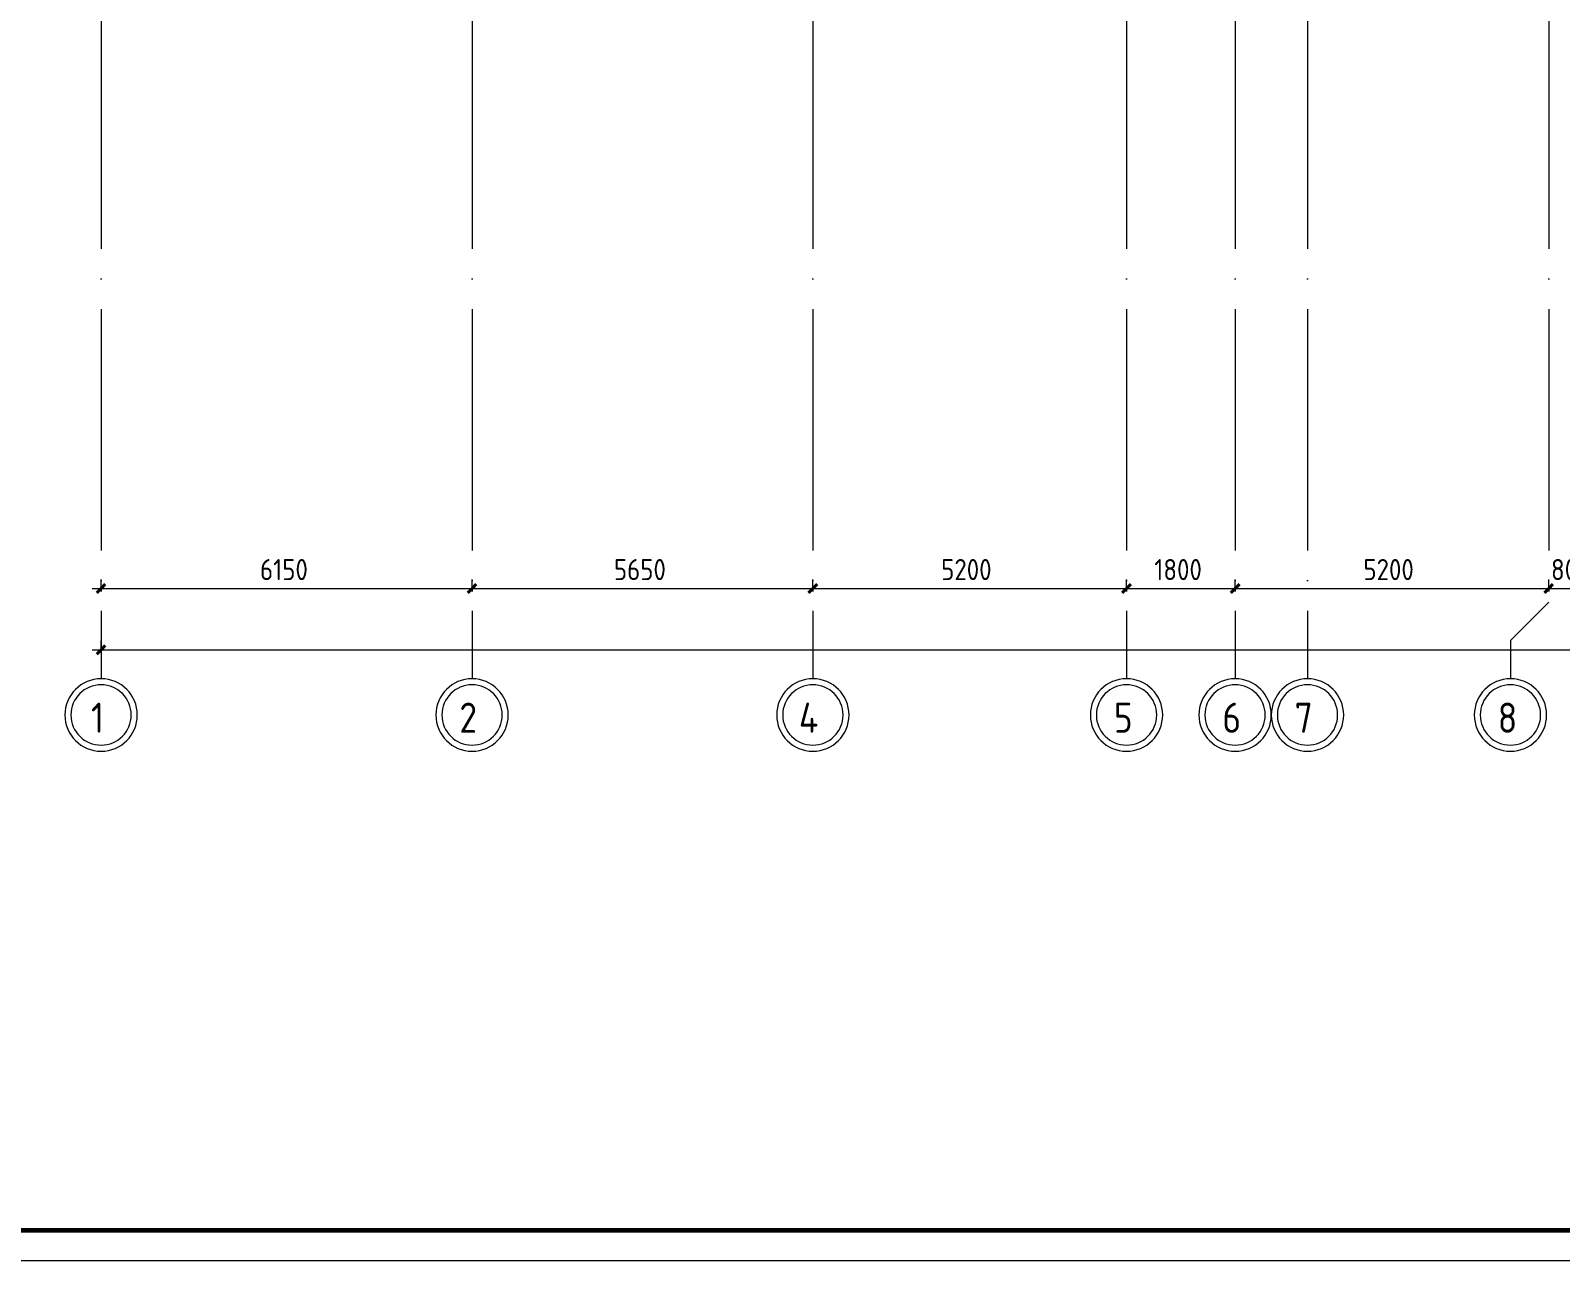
# Model space of a CAD drawing. Header units: millimetres. Extents: x -586848 to 520591, y -385801 to 675781.
# Drawn here: x 242174 to 267536, y 591681 to 612064 of the extents above; entities that cross this region are included whole.
import ezdxf

# ---------------------------------------------------------------- set-up
doc = ezdxf.new("R2010")
doc.units = ezdxf.units.MM
doc.linetypes.add('ADSK_Линия сетки', pattern=[25, 20, -2.5, 0, -2.5])
for name, color, linetype, lineweight in [('Оси', 252, 'Continuous', 9), ('ОФ_рамка', 8, 'Continuous', 60), ('Размеры', 7, 'Continuous', 9)]:
    doc.layers.add(name, color=color, linetype=linetype, lineweight=lineweight)
doc.styles.add('GOST Common', font='', dxfattribs={"width": 0.9, "height": 500})
doc.styles.add('GOST Common_1', font='', dxfattribs={"height": 250})
doc.styles.get('GOST Common').set_extended_font_data('GOST type B')
doc.styles.get('GOST Common_1').set_extended_font_data('GOST type B')

# ---------------------------------------------------------------- blocks, each defined once
blk = doc.blocks.new('3 этаж')
at = {"layer": 'Оси', "color": 251, "linetype": 'ADSK_Линия сетки', "ltscale": 200, "true_color": 0x636466}
for p, q in [((244146, -263), (244146, -31390)), ((250296, -263), (250296, -31390)), ((255946, -263), (255946, -31390)), ((261146, -263), (261146, -31390)), ((262946, -263), (262946, -31390)), ((264146, -263), (264146, -31390)), ((268146, -263), (268146, -30120))]:
    blk.add_line(p, q, dxfattribs=at)
at = {"layer": 'Оси', "color": 251, "ltscale": 200, "true_color": 0x636466}
for p, q in [((268146, -30120), (267511, -30755)), ((267511, -30755), (267511, -31390))]:
    blk.add_line(p, q, dxfattribs=at)
at = {"layer": 'Оси', "color": 251, "lineweight": 20, "true_color": 0x636466}
for centre, radius, start, end in [((244146, -31990), 600, 0, 180), ((250296, -31990), 600, 0, 180), ((255946, -31990), 600, 0, 180), ((261146, -31990), 600, 0, 180), ((262946, -31990), 600, 0, 180), ((264146, -31990), 600, 0, 180), ((267511, -31990), 600, 0, 180), ((244146, -31990), 500, 0, 180), ((250296, -31990), 500, 0, 180), ((255946, -31990), 500, 0, 180), ((261146, -31990), 500, 0, 180), ((262946, -31990), 500, 0, 180), ((264146, -31990), 500, 0, 180), ((267511, -31990), 500, 0, 180), ((244146, -31990), 600, 180, 0), ((244146, -31990), 500, 180, 0), ((250296, -31990), 600, 180, 0), ((250296, -31990), 500, 180, 0), ((255946, -31990), 600, 180, 0), ((255946, -31990), 500, 180, 0), ((261146, -31990), 600, 180, 0), ((261146, -31990), 500, 180, 0), ((262946, -31990), 600, 180, 0), ((262946, -31990), 500, 180, 0), ((264146, -31990), 600, 180, 0), ((264146, -31990), 500, 180, 0), ((267511, -31990), 600, 180, 0), ((267511, -31990), 500, 180, 0)]:
    blk.add_arc(centre, radius, start, end, dxfattribs=at)
at = {"layer": 'Размеры', "color": 251, "lineweight": 20, "true_color": 0x636466}
for p, q in [((243996, -29892), (250296, -29892)), ((244146, -29892), (244146, -29742)), ((244146, -29892), (244146, -29942)), ((250296, -29892), (250296, -29742)), ((250296, -29892), (250296, -29742)), ((250296, -29892), (250296, -29942)), ((250296, -29892), (255946, -29892)), ((250296, -29892), (250296, -29942)), ((255946, -29892), (255946, -29742)), ((255946, -29892), (255946, -29742)), ((255946, -29892), (255946, -29942)), ((255946, -29892), (261146, -29892)), ((255946, -29892), (255946, -29942)), ((261146, -29892), (261146, -29742)), ((261146, -29892), (261146, -29742)), ((261146, -29892), (261146, -29942)), ((261146, -29892), (262946, -29892)), ((261146, -29892), (261146, -29942)), ((262946, -29892), (262946, -29742)), ((262946, -29892), (262946, -29742)), ((262946, -29892), (262946, -29942)), ((262946, -29892), (268146, -29892)), ((262946, -29892), (262946, -29942)), ((268146, -29892), (268146, -29742)), ((268146, -29892), (268146, -29742)), ((268146, -29892), (268146, -29942)), ((268146, -29892), (268946, -29892)), ((268146, -29892), (268146, -29942)), ((243996, -30910), (311896, -30910)), ((244146, -30910), (244146, -30760)), ((244146, -30910), (244146, -30960))]:
    blk.add_line(p, q, dxfattribs=at)
at = {"layer": 'Размеры', "color": 251, "lineweight": 40, "true_color": 0x636466}
for p, q in [((244146, -29892), (244075, -29963)), ((244146, -29892), (244216, -29822)), ((250296, -29892), (250225, -29963)), ((250296, -29892), (250225, -29963)), ((250296, -29892), (250366, -29822)), ((250296, -29892), (250366, -29822)), ((255946, -29892), (255875, -29963)), ((255946, -29892), (255875, -29963)), ((255946, -29892), (256016, -29822)), ((255946, -29892), (256016, -29822)), ((261146, -29892), (261075, -29963)), ((261146, -29892), (261075, -29963)), ((261146, -29892), (261216, -29822)), ((261146, -29892), (261216, -29822)), ((262946, -29892), (262875, -29963)), ((262946, -29892), (262875, -29963)), ((262946, -29892), (263016, -29822)), ((262946, -29892), (263016, -29822)), ((268146, -29892), (268075, -29963)), ((268146, -29892), (268075, -29963)), ((268146, -29892), (268216, -29822)), ((268146, -29892), (268216, -29822)), ((244146, -30910), (244075, -30981)), ((244146, -30910), (244216, -30840))]:
    blk.add_line(p, q, dxfattribs=at)
at = {"layer": 'Оси', "color": 251, "true_color": 0x636466, "style": 'GOST Common', "width": 0.9}
for s, p in [('1', (243979, -32285)), ('2', (250085, -32285)), ('4', (255714, -32285)), ('5', (260935, -32285)), ('6', (262735, -32285)), ('7', (263933, -32285)), ('8', (267300, -32285))]:
    blk.add_text(s, height=500, dxfattribs=at).set_placement(p)
at = {"layer": 'Размеры', "color": 251, "true_color": 0x636466, "style": 'GOST Common_1', "width": 0.9}
for s, p in [('6150', (246781, -29755)), ('5650', (252648, -29755)), ('5200', (258073, -29755)), ('1800', (261606, -29755)), ('5200', (265073, -29755)), ('800', (268183, -29755))]:
    blk.add_text(s, height=350, dxfattribs=at).set_placement(p)
blk = doc.blocks.new('А0')
at = {"layer": 'ОФ_рамка', "color": 0, "linetype": 'Continuous', "ltscale": 100}
blk.add_lwpolyline([(224168, -393217), (340568, -393217)], dxfattribs=at)
at = {"layer": 'ОФ_рамка', "color": 0, "linetype": 'Continuous', "lineweight": 5, "ltscale": 100}
blk.add_lwpolyline([(222168, -393717), (341068, -393717)], dxfattribs=at)

msp = doc.modelspace()

# ---------------------------------------------------------------- block references
msp.add_blockref('3 этаж', (-802.7, 632710.4))
at = {"layer": 'ОФ_рамка', "color": 0, "lineweight": -2}
msp.add_blockref('А0', (-802.7, 985397.3), dxfattribs=at)

doc.saveas('drawing.dxf')
